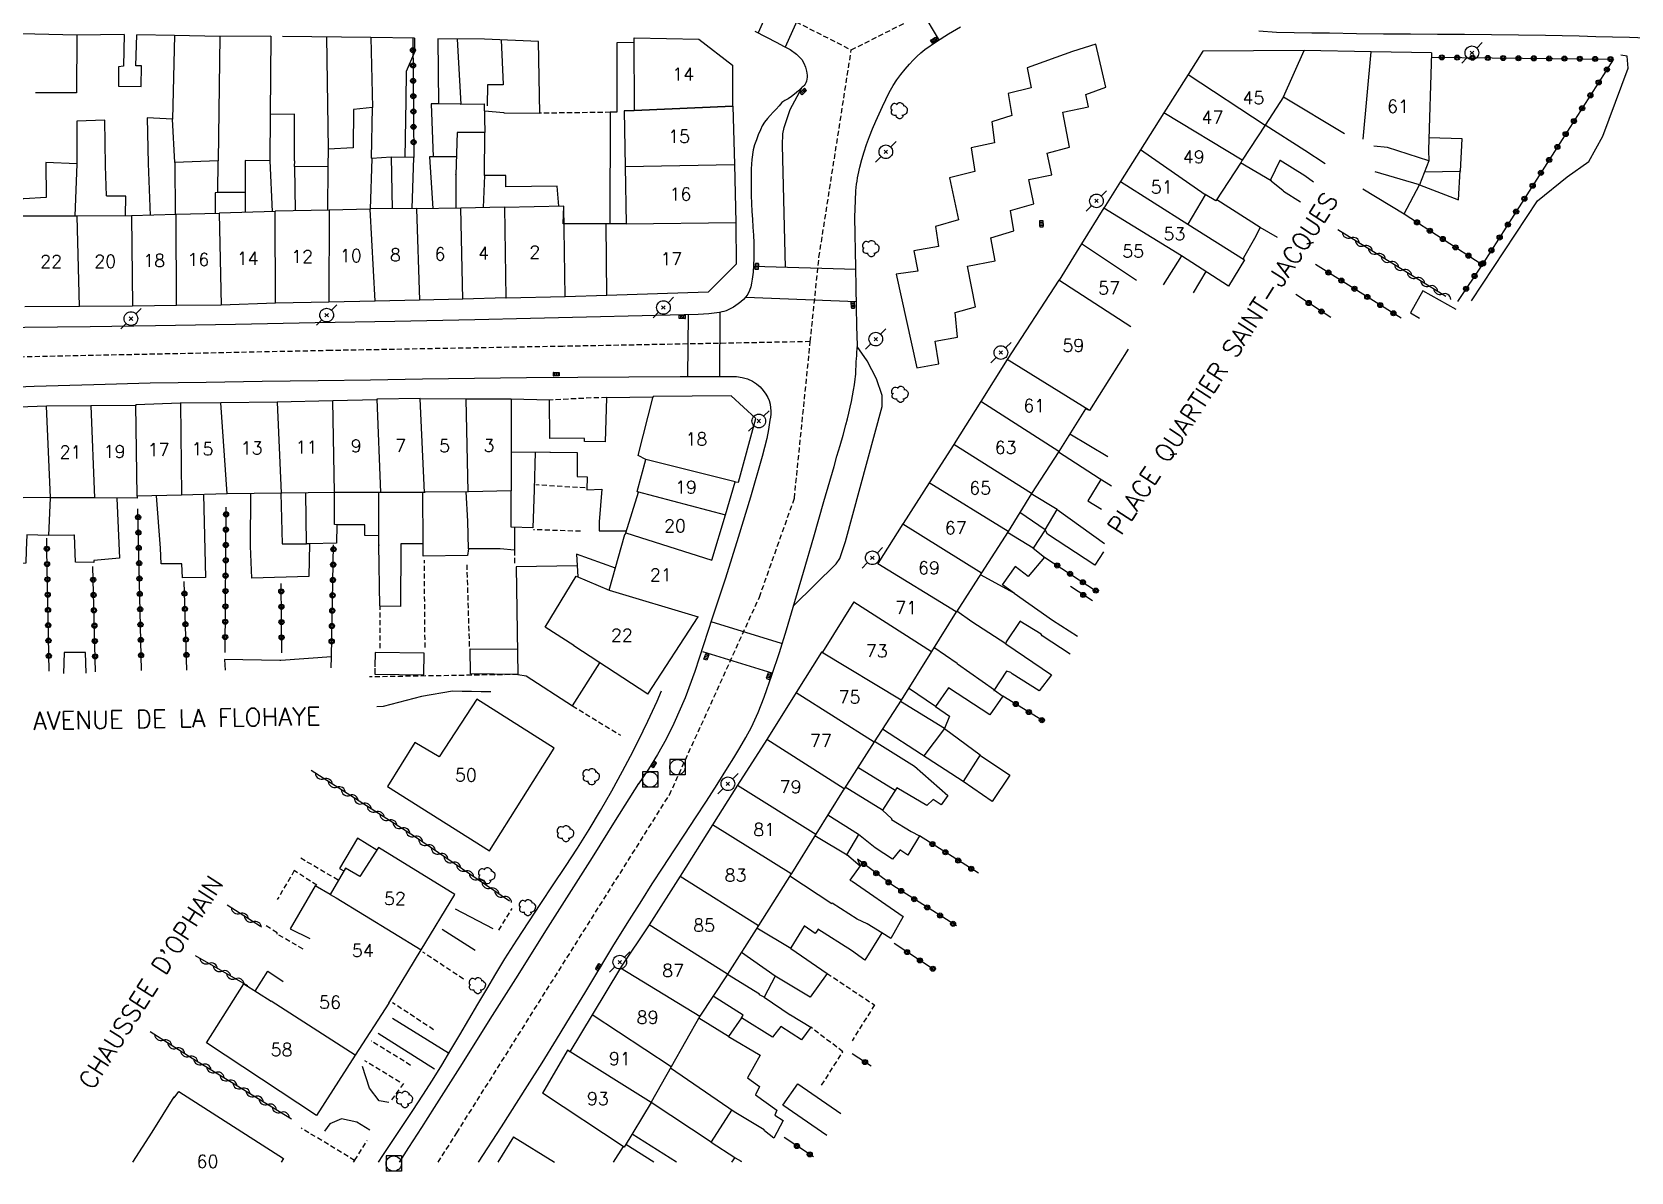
# Model space of a CAD drawing. Header units: millimetres. Extents: x 149000 to 150002, y 151999 to 153000.
# Drawn here: x 149766.9 to 149923.4, y 151999 to 152110.5 of the extents above; entities that cross this region are included whole.
import ezdxf
from ezdxf.enums import TextEntityAlignment as Align

# ---------------------------------------------------------------- set-up
doc = ezdxf.new("R2010")
doc.units = ezdxf.units.MM
doc.linetypes.add('DASHED', pattern=[0.75, 0.5, -0.25])
doc.layers.get('0').update_dxf_attribs({"linetype": 'CONTINUOUS'})
for name, color, linetype in [('W0001', 6, 'DASHED'), ('W0006', 2, 'CONTINUOUS'), ('W0008', 7, 'CONTINUOUS'), ('W0014', 7, 'CONTINUOUS'), ('W0017', 7, 'CONTINUOUS'), ('W0020', 2, 'CONTINUOUS'), ('W0021', 2, 'CONTINUOUS'), ('w0101', 7, 'CONTINUOUS'), ('W0104', 1, 'CONTINUOUS'), ('W0112', 1, 'DASHED'), ('w0300', 7, 'CONTINUOUS'), ('W0310', 3, 'CONTINUOUS'), ('w0323', 7, 'CONTINUOUS'), ('W0401', 7, 'CONTINUOUS'), ('W0420', 7, 'CONTINUOUS'), ('W0473', 7, 'CONTINUOUS'), ('W0989', 7, 'CONTINUOUS'), ('W0991', 7, 'CONTINUOUS'), ('W1102', 7, 'CONTINUOUS')]:
    doc.layers.add(name, color=color, linetype=linetype)
doc.styles.get("Standard").update_dxf_attribs({"font": 'romans.shx', "width": 0.85})

# ---------------------------------------------------------------- blocks, each defined once
blk = doc.blocks.new('T401')
for p, q in [((-0.3, 0.3), (0, 0.3)), ((-0.3, -0.25), (-0.3, 0.3)), ((-0.3, 0.15), (0, 0.15)), ((-0.3, 0), (0, 0)), ((0, 0.3), (0, -0.25)), ((-0.3, -0.15), (0, -0.15)), ((-0.3, -0.25), (-0.3, -0.3)), ((-0.3, -0.3), (0, -0.3)), ((0, -0.3), (0, -0.25))]:
    blk.add_line(p, q)
blk = doc.blocks.new('T420')
for p, q in [((0.75, 0.75), (-0.75, 0.75)), ((-0.75, 0.75), (-0.75, -0.75)), ((0.75, 0.75), (0.75, -0.75)), ((0.75, -0.75), (-0.75, -0.75))]:
    blk.add_line(p, q)
blk.add_ellipse((0, 0), major_axis=(-0.53, 0.53), ratio=1, start_param=3.926991, end_param=10.210176)
blk = doc.blocks.new('T300')
for p, q in [((-0.8, 0.51), (-0.86, 0.34)), ((-0.86, 0.34), (-0.86, 0.17)), ((-0.86, 0.17), (-0.74, 0.06)), ((-0.69, 0.63), (-0.8, 0.51)), ((-0.8, -0.06), (-0.74, 0.06)), ((-0.74, 0.06), (-0.69, 0.11)), ((-0.57, 0.69), (-0.69, 0.63)), ((-0.46, 0.69), (-0.57, 0.69)), ((-0.29, 0.63), (-0.46, 0.69)), ((-0.29, 0.63), (-0.17, 0.74)), ((-0.23, 0.57), (-0.29, 0.63)), ((-0.17, 0.74), (-0.06, 0.8)), ((-0.06, 0.8), (0.06, 0.8)), ((0.06, 0.8), (0.23, 0.74)), ((0.23, 0.74), (0.34, 0.63)), ((0.34, 0.63), (0.4, 0.51)), ((0.46, 0.46), (0.34, 0.46)), ((0.4, 0.51), (0.4, 0.46)), ((0.57, 0.4), (0.46, 0.46)), ((0.57, 0.4), (0.69, 0.29)), ((0.69, 0.29), (0.74, 0.17)), ((0.74, 0.06), (0.69, -0.17)), ((0.74, 0.17), (0.74, 0.06)), ((-0.8, -0.17), (-0.8, -0.06)), ((-0.8, -0.23), (-0.8, -0.17)), ((-0.74, -0.34), (-0.8, -0.23)), ((-0.69, -0.4), (-0.74, -0.34)), ((-0.51, -0.46), (-0.69, -0.4)), ((-0.4, -0.46), (-0.51, -0.46)), ((-0.4, -0.46), (-0.34, -0.46)), ((-0.34, -0.46), (-0.34, -0.4)), ((-0.34, -0.51), (-0.34, -0.46)), ((-0.29, -0.63), (-0.34, -0.51)), ((-0.17, -0.74), (-0.29, -0.63)), ((-0.06, -0.8), (-0.17, -0.74)), ((0.06, -0.8), (-0.06, -0.8)), ((0.17, -0.74), (0.06, -0.8)), ((0.23, -0.69), (0.17, -0.74)), ((0.29, -0.46), (0.23, -0.46)), ((0.29, -0.63), (0.23, -0.69)), ((0.46, -0.4), (0.29, -0.46)), ((0.34, -0.51), (0.29, -0.63)), ((0.34, -0.51), (0.34, -0.46)), ((0.57, -0.34), (0.46, -0.4)), ((0.63, -0.29), (0.57, -0.34)), ((0.69, -0.17), (0.63, -0.29))]:
    blk.add_line(p, q)
blk = doc.blocks.new('T473')
for p, q in [((-0.166667, 0.166667), (0.166667, -0.166667)), ((-0.166667, -0.166667), (0.166667, 0.166667)), ((0.500001, 0.500001), (1.000002, 1.000002)), ((-1.000002, -1.000002), (-0.500001, -0.500001))]:
    blk.add_line(p, q)
blk.add_ellipse((0, 0), major_axis=(0.471405, 0.471405), ratio=1, start_param=5.4977871438, end_param=11.780972451)
blk = doc.blocks.new('t323o')
at = {"color": 0, "linetype": 'Continuous'}
for radius in [0.25, 0.15]:
    blk.add_circle((0, 0), radius, dxfattribs=at)
blk = doc.blocks.new('t310o')
at = {"color": 0, "linetype": 'Continuous'}
for centre, start, end in [((-0.5, 0.38), 216.8699, 323.1304), ((0.5, -0.37), 36.8699, 143.1303)]:
    blk.add_arc(centre, 0.625, start, end, dxfattribs=at)

msp = doc.modelspace()

# ---------------------------------------------------------------- linework, layer by layer
at = {"layer": 'W0001'}
for points in [[(149847.06, 152108.79), (149870.32, 152120.54)], [(149817.77, 152115.01), (149819.93, 152114.99), (149836.3, 152114.27), (149847.06, 152108.79)], [(149843.05, 152080.26), (149843.9, 152088.52), (149847.06, 152108.79)], [(149843.05, 152080.26), (149818.84, 152079.8), (149796.14, 152079.39), (149764.3, 152078.73), (149746.06, 152078.13), (149735.12, 152077.48)], [(149838.07, 152055.28), (149841.49, 152064.94), (149843.05, 152080.26)], [(149806.62, 152000), (149808.45, 152002.87), (149829.27, 152035.94), (149838.07, 152055.28)]]:
    msp.add_lwpolyline(points, dxfattribs=at)
at = {"layer": 'W0006'}
msp.add_lwpolyline([(149853.49, 152077.69), (149855.62, 152078.08), (149855.27, 152080.32), (149857.46, 152080.71), (149857.21, 152083.1), (149859.2, 152083.65), (149858.43, 152087.63), (149861.13, 152088.17), (149860.7, 152090.41), (149862.96, 152091.11), (149862.65, 152093.1), (149864.92, 152093.75), (149864.44, 152096.11), (149866.68, 152096.56), (149866.23, 152098.7), (149868.4, 152099.27), (149867.76, 152102.7), (149870.27, 152103.23), (149870, 152104.44), (149871.98, 152105.14), (149870.98, 152109.34), (149868.72, 152108.64), (149864.28, 152107.03), (149864.66, 152105.07), (149862.4, 152104.53), (149862.76, 152102.37), (149860.82, 152101.77), (149861.06, 152099.72), (149858.78, 152099.23), (149859.15, 152096.89), (149856.66, 152096.27), (149857.55, 152092.18), (149855.3, 152091.52), (149855.58, 152089.55), (149853.18, 152089.14), (149853.57, 152087.15), (149851.45, 152086.87)], close=True, dxfattribs=at)
at = {"layer": 'W0008'}
msp.add_lwpolyline([(149841.37, 152054.28), (149842.38, 152057.72), (149843.38, 152061.17), (149844.37, 152064.61), (149845.37, 152068.05), (149845.66, 152069.07), (149845.96, 152070.09), (149846.26, 152071.11), (149846.53, 152072.14), (149846.68, 152072.7), (149846.82, 152073.28), (149846.95, 152073.85), (149847.07, 152074.42), (149847.18, 152074.96), (149847.28, 152075.5), (149847.37, 152076.05), (149847.44, 152076.59), (149847.47, 152076.84), (149847.49, 152077.08), (149847.5, 152077.33), (149847.52, 152077.58), (149847.53, 152077.83), (149847.54, 152078.07), (149847.55, 152078.32), (149847.57, 152078.57), (149847.59, 152078.89), (149847.61, 152079.22), (149847.63, 152079.55), (149847.66, 152079.88)], dxfattribs=at)
at = {"layer": 'W0014'}
for points in [[(149847.66, 152079.88), (149847.61, 152081.78), (149847.57, 152083.68), (149847.54, 152085.59), (149847.51, 152087.49), (149847.48, 152089.13), (149847.44, 152090.77), (149847.42, 152092.42), (149847.47, 152094.06), (149847.48, 152094.38), (149847.5, 152094.7), (149847.52, 152095.01), (149847.55, 152095.33), (149847.58, 152095.65), (149847.62, 152095.96), (149847.66, 152096.28), (149847.72, 152096.59), (149847.88, 152097.34), (149848.08, 152098.08), (149848.31, 152098.82), (149848.55, 152099.54), (149848.83, 152100.31), (149849.14, 152101.06), (149849.46, 152101.81), (149849.79, 152102.55), (149850.11, 152103.25), (149850.43, 152103.95), (149850.77, 152104.64), (149851.15, 152105.31), (149851.51, 152105.86), (149851.9, 152106.4), (149852.32, 152106.91), (149852.75, 152107.41), (149853.1, 152107.79), (149853.47, 152108.15), (149853.86, 152108.5), (149854.26, 152108.83), (149855.39, 152109.63), (149856.57, 152110.36), (149857.76, 152111.06)], [(149837.61, 152110.62), (149838.71, 152110.08), (149839.78, 152109.51), (149840.42, 152109.17), (149841.07, 152108.82), (149841.69, 152108.39), (149842.21, 152107.84), (149842.43, 152107.49), (149842.58, 152107.11), (149842.67, 152106.71), (149842.73, 152106.31), (149842.73, 152106.12), (149842.72, 152105.93), (149842.68, 152105.74), (149842.61, 152105.56), (149842.54, 152105.43), (149842.46, 152105.32), (149842.36, 152105.22), (149842.24, 152105.14)], [(149886.93, 152110.66), (149888.66, 152110.53), (149890.39, 152110.49), (149892.12, 152110.48), (149893.85, 152110.46), (149896.49, 152110.41), (149899.14, 152110.38), (149901.78, 152110.36), (149904.43, 152110.34), (149907.07, 152110.32), (149909.72, 152110.3), (149912.36, 152110.27), (149915.01, 152110.23), (149916.64, 152110.2), (149918.28, 152110.16), (149919.92, 152110.12), (149921.56, 152110.08), (149923.2, 152110.03), (149924.84, 152109.99)], [(149842.27, 152105.17), (149842.09, 152104.98), (149841.9, 152104.8), (149841.7, 152104.62), (149841.5, 152104.46), (149841.2, 152104.23), (149840.89, 152104.02), (149840.57, 152103.83), (149840.25, 152103.64)], [(149840.25, 152103.64), (149839.99, 152103.31), (149839.71, 152102.99), (149839.42, 152102.69), (149839.13, 152102.39), (149838.85, 152102.07), (149838.58, 152101.73), (149838.34, 152101.37), (149838.16, 152100.97), (149837.96, 152100.49), (149837.77, 152100.01), (149837.6, 152099.51), (149837.47, 152099.01), (149837.33, 152098.09), (149837.27, 152097.17), (149837.25, 152096.25), (149837.25, 152095.33), (149837.25, 152094.55), (149837.29, 152093.78), (149837.33, 152093), (149837.39, 152092.23), (149837.44, 152091.46), (149837.49, 152090.68), (149837.52, 152089.91), (149837.53, 152089.13), (149837.52, 152088.44), (149837.5, 152087.74), (149837.46, 152087.05), (149837.37, 152086.36), (149837.3, 152085.99), (149837.22, 152085.62), (149837.11, 152085.25), (149836.94, 152084.9), (149836.74, 152084.63), (149836.51, 152084.39), (149836.26, 152084.17), (149836, 152083.96), (149835.77, 152083.79), (149835.53, 152083.64), (149835.28, 152083.5), (149835.02, 152083.37), (149834.81, 152083.29), (149834.6, 152083.22), (149834.38, 152083.17), (149834.16, 152083.12), (149833.65, 152083.03), (149833.13, 152082.97), (149832.61, 152082.94), (149832.08, 152082.92)], [(149832.08, 152082.92), (149826.61, 152082.78), (149821.15, 152082.64), (149815.68, 152082.52), (149810.21, 152082.4), (149802.4, 152082.24), (149794.59, 152082.09), (149786.79, 152081.95), (149778.98, 152081.82), (149772.58, 152081.72), (149766.18, 152081.63), (149759.78, 152081.55), (149753.38, 152081.48)], [(149749.55, 152075.1), (149755.4, 152075.4), (149761.25, 152075.67), (149767.1, 152075.89), (149772.95, 152076.08), (149778.44, 152076.22), (149783.93, 152076.31), (149789.41, 152076.38), (149794.9, 152076.46), (149800, 152076.54), (149805.09, 152076.62), (149810.19, 152076.69), (149815.29, 152076.75), (149820.29, 152076.8), (149825.29, 152076.83), (149830.3, 152076.85), (149835.3, 152076.85)], [(149835.3, 152076.85), (149835.84, 152076.85), (149836.38, 152076.77), (149836.9, 152076.61), (149837.39, 152076.39), (149837.78, 152076.14), (149838.13, 152075.84), (149838.44, 152075.49), (149838.7, 152075.12), (149838.88, 152074.81), (149839.01, 152074.49), (149839.11, 152074.15), (149839.17, 152073.8), (149839.2, 152073.49), (149839.18, 152073.18), (149839.14, 152072.88), (149839.1, 152072.57), (149838.96, 152071.68), (149838.79, 152070.79), (149838.58, 152069.91), (149838.34, 152069.03)], [(149838.34, 152069.03), (149837.19, 152065.05), (149836, 152061.09), (149834.76, 152057.14), (149833.46, 152053.21), (149832.6, 152050.61), (149831.74, 152048.01), (149830.8, 152045.43), (149829.71, 152042.92), (149828.95, 152041.38), (149828.11, 152039.89), (149827.21, 152038.44), (149826.24, 152037.02)], [(149810.59, 152000), (149812.83, 152003.48), (149815.39, 152007.49), (149816.8, 152009.74), (149818.2, 152012), (149819.59, 152014.27), (149820.97, 152016.55), (149822.35, 152018.82), (149823.74, 152021.09), (149825.14, 152023.35), (149826.55, 152025.6), (149827.59, 152027.23), (149828.64, 152028.85), (149829.7, 152030.47), (149830.76, 152032.08), (149831.83, 152033.7), (149832.88, 152035.32), (149833.92, 152036.95), (149834.95, 152038.59), (149835.55, 152039.56), (149836.16, 152040.54), (149836.74, 152041.54), (149837.28, 152042.55), (149837.62, 152043.27), (149837.94, 152044), (149838.24, 152044.73), (149838.52, 152045.48), (149839.3, 152047.65), (149840.04, 152049.85), (149840.73, 152052.06), (149841.37, 152054.28)], [(149800.78, 152000), (149801.22, 152000.66), (149802.21, 152002.12), (149803.19, 152003.59), (149804.16, 152005.07), (149805.13, 152006.55), (149806.08, 152008.04), (149806.99, 152009.51), (149807.88, 152010.99), (149808.76, 152012.47), (149809.63, 152013.96), (149810.5, 152015.45), (149811.38, 152016.94), (149812.27, 152018.42), (149813.17, 152019.89), (149814.32, 152021.71), (149815.5, 152023.52), (149816.69, 152025.32), (149817.89, 152027.12), (149819.08, 152028.92), (149820.26, 152030.73), (149821.41, 152032.55), (149822.52, 152034.4), (149823.62, 152036.32), (149824.68, 152038.26), (149825.7, 152040.21), (149826.69, 152042.18), (149827.16, 152043.15), (149827.62, 152044.13), (149828.06, 152045.11), (149828.48, 152046.1)], [(149826.23, 152037.03), (149823.96, 152033.43), (149821.69, 152029.82), (149819.41, 152026.22), (149817.14, 152022.62), (149814.42, 152018.3), (149811.7, 152013.99), (149808.97, 152009.67), (149806.24, 152005.37), (149804.99, 152003.41), (149803.74, 152001.46), (149802.8, 152000)]]:
    msp.add_lwpolyline(points, dxfattribs=at)
at = {"layer": 'W0017'}
for points in [[(149907.76, 152084.26), (149914.22, 152094.02), (149917.13, 152096.37), (149919.24, 152097.89), (149920.6, 152100.36), (149923.08, 152107.02), (149922.98, 152108.18), (149922.38, 152108.27)], [(149812, 152022.82), (149808.33, 152024.75)], [(149810.25, 152020.72), (149807.01, 152022.77)], [(149807.65, 152010.67), (149802.17, 152014.05)], [(149806.27, 152009.11), (149800.77, 152012.6)], [(149801.81, 152005.84), (149800.86, 152006.01), (149799.9, 152007.25), (149799.24, 152009.35)], [(149799.94, 152003.14), (149798.67, 152003.92), (149797.16, 152004.26), (149796.04, 152003.76), (149795.52, 152003.03)]]:
    msp.add_lwpolyline(points, dxfattribs=at)
at = {"layer": 'W0020'}
for points in [[(149840.33, 152115.87), (149837.96, 152110.48)], [(149852.08, 152115.73), (149855.66, 152109.73)], [(149840.61, 152109.08), (149843.09, 152114.65)], [(149847.51, 152087.33), (149837.48, 152087.6)], [(149836.73, 152084.6), (149847.57, 152084.18)], [(149831.1, 152082.9), (149831.03, 152076.83)], [(149834.18, 152076.85), (149834.22, 152083.13)], [(149840.23, 152050.75), (149833.35, 152052.85)], [(149832.5, 152049.95), (149839.29, 152047.86)]]:
    msp.add_lwpolyline(points, dxfattribs=at)
at = {"layer": 'W0021'}
for points in [[(149840.5, 152101.21), (149841.07, 152102.97), (149841.77, 152104.24), (149842.26, 152105.15)], [(149840.61, 152087.52), (149840.34, 152099.49), (149840.36, 152100.57), (149840.5, 152101.21)], [(149841.42, 152054.42), (149845.58, 152058.52), (149845.95, 152059.05), (149846.48, 152060.72), (149850.08, 152073.91), (149850.08, 152074.98), (149849.54, 152076.63), (149848.6, 152078.39), (149847.65, 152079.78)]]:
    msp.add_lwpolyline(points, dxfattribs=at)
at = {"layer": 'w0101'}
for points in [[(149825.78, 152109.96), (149825.82, 152102.88)], [(149825.8, 152109.97), (149832.13, 152109.83), (149835.42, 152107.3), (149835.45, 152103.31), (149835.48, 152103.28)], [(149897.92, 152108.61), (149891.39, 152108.72), (149881.47, 152108.66), (149880.04, 152106.39)], [(149903.85, 152108.51), (149897.92, 152108.61)], [(149903.85, 152108.51), (149903.55, 152099), (149903.59, 152097.94), (149899.53, 152099.24), (149898.18, 152099.39)], [(149880.04, 152106.39), (149877.66, 152102.63)], [(149835.48, 152103.28), (149835.63, 152097.6)], [(149889.36, 152104.2), (149887.56, 152101.44)], [(149895.32, 152100.57), (149889.36, 152104.17), (149889.36, 152104.2)], [(149825.82, 152102.88), (149824.82, 152102.84), (149825.82, 152102.88), (149824.82, 152102.84), (149824.93, 152097.39)], [(149877.66, 152102.63), (149875.37, 152099.01), (149875.37, 152099.01)], [(149887.56, 152101.44), (149885.32, 152098)], [(149875.37, 152099.01), (149873.41, 152095.91)], [(149824.93, 152097.39), (149825.04, 152091.78)], [(149835.63, 152097.6), (149835.77, 152091.92)], [(149885.32, 152098), (149885.2, 152097.83), (149882.75, 152094.02), (149881.7, 152094.66), (149881.7, 152094.63)], [(149873.41, 152095.91), (149871.76, 152093.32)], [(149881.7, 152094.63), (149879.98, 152091.75)], [(149771.32, 152092.54), (149765.97, 152092.52), (149765.97, 152092.52)], [(149776.62, 152092.56), (149771.32, 152092.54)], [(149780.98, 152092.69), (149776.62, 152092.56)], [(149785.2, 152092.81), (149780.98, 152092.69)], [(149790.67, 152092.99), (149785.23, 152092.84), (149785.2, 152092.81)], [(149795.96, 152093.13), (149790.69, 152093.02), (149790.67, 152092.99)], [(149799.98, 152093.22), (149799.98, 152093.22), (149795.96, 152093.13)], [(149804.52, 152093.25), (149804.52, 152093.25), (149804.52, 152093.28), (149799.98, 152093.25), (149799.98, 152093.22)], [(149808.86, 152093.33), (149804.52, 152093.25)], [(149813.13, 152093.4), (149808.86, 152093.33)], [(149818.92, 152093.51), (149813.13, 152093.38), (149813.13, 152093.4)], [(149819.05, 152084.65), (149818.92, 152093.51)], [(149871.76, 152093.32), (149871.76, 152093.34), (149869.58, 152089.82)], [(149823.13, 152084.78), (149823.07, 152091.78)], [(149825.04, 152091.78), (149823.07, 152091.78)], [(149835.77, 152091.92), (149835.77, 152091.81), (149835.81, 152087.85), (149833.07, 152085.09), (149823.13, 152084.78)], [(149879.98, 152091.75), (149885.55, 152088.25), (149883.98, 152085.68), (149879.39, 152088.65)], [(149869.58, 152089.82), (149867.39, 152086.27), (149867.36, 152086.27)], [(149879.39, 152088.65), (149879.39, 152088.65), (149877.59, 152085.81)], [(149867.36, 152086.27), (149867.36, 152086.27), (149862.32, 152078.51)], [(149800.47, 152084.22), (149795.93, 152084.13)], [(149804.82, 152084.32), (149800.47, 152084.22), (149800.47, 152084.22)], [(149809.06, 152084.43), (149804.82, 152084.32), (149804.82, 152084.32)], [(149813.27, 152084.53), (149813.27, 152084.53), (149809.06, 152084.43)], [(149819.05, 152084.65), (149819.05, 152084.65), (149813.3, 152084.5), (149813.27, 152084.53)], [(149771.54, 152083.69), (149766.19, 152083.67)], [(149776.73, 152083.72), (149776.73, 152083.72), (149771.54, 152083.69), (149771.54, 152083.69)], [(149781.04, 152083.78), (149776.73, 152083.72)], [(149785.39, 152083.83), (149785.39, 152083.83), (149781.04, 152083.78)], [(149790.72, 152084.02), (149785.39, 152083.83)], [(149795.93, 152084.13), (149790.72, 152084.02), (149790.72, 152084.02)], [(149874.15, 152079.54), (149870.38, 152073.51)], [(149862.32, 152078.51), (149859.73, 152074.4)], [(149826.95, 152068.73), (149826.22, 152069.11), (149827.68, 152074.88)], [(149835.71, 152066.54), (149835.73, 152066.54), (149836.03, 152066.51), (149837.73, 152072.76), (149835.31, 152074.97), (149827.68, 152074.88), (149827.68, 152074.88)], [(149768.29, 152073.96), (149768.29, 152073.96), (149762.75, 152073.77)], [(149772.64, 152073.98), (149768.29, 152073.96)], [(149777.04, 152074.08), (149777.04, 152074), (149772.64, 152073.98)], [(149781.41, 152074.24), (149781.39, 152074.24), (149777.07, 152074.08), (149777.04, 152074.08)], [(149785.37, 152074.28), (149781.41, 152074.24)], [(149790.89, 152074.33), (149785.37, 152074.28)], [(149796.32, 152074.47), (149790.89, 152074.33)], [(149800.64, 152074.65), (149800.65, 152074.57), (149796.32, 152074.47)], [(149804.86, 152074.66), (149804.86, 152074.69), (149800.65, 152074.65), (149800.64, 152074.65)], [(149809.34, 152074.65), (149804.86, 152074.66), (149804.86, 152074.66)], [(149813.77, 152074.62), (149813.77, 152074.62), (149813.77, 152074.65), (149809.34, 152074.65)], [(149813.77, 152074.62), (149813.79, 152065.68), (149809.61, 152065.56), (149809.55, 152065.56)], [(149859.73, 152074.4), (149857.12, 152070.26), (149857.09, 152070.21)], [(149870.38, 152073.51), (149869.97, 152073.68), (149867.38, 152069.5)], [(149857.09, 152070.21), (149854.68, 152066.46)], [(149826.1, 152065.6), (149826.1, 152065.61), (149826.95, 152068.73)], [(149867.38, 152069.5), (149867.38, 152069.5), (149864.69, 152065.41)], [(149785.98, 152065.38), (149785.98, 152065.38), (149781.52, 152065.26)], [(149791.27, 152065.43), (149785.98, 152065.38)], [(149796.49, 152065.49), (149791.33, 152065.43), (149791.27, 152065.43)], [(149801, 152065.49), (149796.54, 152065.49), (149796.49, 152065.49)], [(149805.29, 152065.5), (149801, 152065.49)], [(149809.55, 152065.56), (149805.37, 152065.53), (149805.29, 152065.5)], [(149824.99, 152061.56), (149826.24, 152065.53), (149826.1, 152065.6)], [(149834.74, 152063.31), (149835.71, 152066.54), (149835.71, 152066.54)], [(149854.68, 152066.46), (149852.13, 152062.48), (149852.11, 152062.44)], [(149864.69, 152065.41), (149862.42, 152061.68), (149862.42, 152061.68)], [(149768.7, 152065.02), (149763.32, 152064.96)], [(149772.99, 152064.97), (149768.7, 152064.99), (149768.7, 152065.02)], [(149777.17, 152065.14), (149777.17, 152064.95), (149773.02, 152064.97), (149772.99, 152064.97)], [(149781.52, 152065.26), (149777.17, 152065.14)], [(149833.41, 152058.9), (149833.41, 152058.9), (149834.74, 152063.31)], [(149852.11, 152062.44), (149849.67, 152058.57), (149849.67, 152058.54)], [(149823.36, 152055.94), (149823.36, 152055.97), (149824.9, 152061.39), (149824.93, 152061.39), (149824.99, 152061.56)], [(149862.42, 152061.68), (149859.8, 152057.64)], [(149859.8, 152057.64), (149857.35, 152053.84), (149857.32, 152053.84)], [(149827.14, 152045.78), (149819.91, 152050.52), (149819.91, 152050.54), (149817.11, 152052.32), (149820.15, 152057.33), (149823.36, 152055.94)], [(149847.32, 152054.81), (149844.23, 152049.9), (149844.15, 152049.88)], [(149827.14, 152045.78), (149832.08, 152053.35)], [(149857.32, 152053.84), (149854.9, 152049.95)], [(149844.15, 152049.88), (149844.15, 152049.88), (149841.67, 152045.93)], [(149854.9, 152049.95), (149851.94, 152045.21)], [(149841.67, 152045.93), (149838.79, 152041.36)], [(149851.94, 152045.21), (149849.31, 152041.13)], [(149838.79, 152041.36), (149835.94, 152036.87)], [(149849.31, 152041.13), (149846.35, 152036.53)], [(149835.94, 152036.87), (149833.48, 152033), (149833.48, 152033)], [(149846.35, 152036.53), (149846.27, 152036.4), (149843.59, 152032.09)], [(149833.48, 152033), (149830.3, 152027.98)], [(149843.59, 152032.09), (149841.2, 152028.23), (149841.19, 152028.21)], [(149804.97, 152020.78), (149808.27, 152026.19), (149800.8, 152030.79), (149798.98, 152027.96), (149797.55, 152028.76), (149796.06, 152026.19), (149796.65, 152025.86)], [(149830.3, 152027.98), (149827.29, 152023.23)], [(149841.19, 152028.21), (149837.98, 152023.16)], [(149827.29, 152023.23), (149827.29, 152023.23), (149824.52, 152019.09), (149824.48, 152019.01)], [(149837.98, 152023.16), (149834.95, 152018.39)], [(149801.79, 152015.57), (149804.97, 152020.78)], [(149824.48, 152019.01), (149821.71, 152014.41)], [(149798.51, 152010.46), (149794.72, 152004.57), (149783.97, 152011.68), (149787.62, 152017.46), (149790.29, 152015.74)], [(149834.95, 152018.39), (149834.85, 152018.23), (149832.25, 152014.29)], [(149801.79, 152015.57), (149798.51, 152010.46)], [(149821.71, 152014.41), (149819.53, 152010.8), (149819.29, 152010.96)], [(149832.25, 152014.29), (149829.43, 152009.32)], [(149819.29, 152010.96), (149819.26, 152010.91), (149816.83, 152006.76)], [(149829.43, 152009.32), (149827.47, 152005.88), (149827.47, 152005.85)], [(149776.75, 152000), (149778.66, 152002.94), (149778.66, 152002.96), (149780.79, 152006.39), (149780.79, 152006.31), (149781.25, 152006.93), (149791.5, 152000.36)], [(149827.47, 152005.85), (149824.83, 152001.48), (149816.83, 152006.76)], [(149814.02, 152002.48), (149812.47, 152000)], [(149814.02, 152002.48), (149818.03, 152000)], [(149791.5, 152000.36), (149791.28, 152000)]]:
    msp.add_lwpolyline(points, dxfattribs=at)
msp.add_lwpolyline([(149811.67, 152030.46), (149817.98, 152040.51), (149810.4, 152045.3), (149806.74, 152039.64), (149804.34, 152041.06), (149801.67, 152036.75)], close=True, dxfattribs=at)
at = {"layer": 'W0104'}
for points in [[(149775.91, 152110.31), (149771.27, 152110.25), (149765.78, 152110.36), (149761.63, 152110.38), (149761.6, 152110.4), (149757.85, 152110.53)], [(149771.27, 152110.25), (149771.24, 152104.6), (149767.24, 152104.61)], [(149775.91, 152110.31), (149775.83, 152107.21), (149775.34, 152107.13), (149775.34, 152105.26), (149777.57, 152105.23), (149777.59, 152107.24), (149777.05, 152107.25), (149777.16, 152110.27)], [(149790.25, 152110.13), (149785.25, 152110.1), (149780.83, 152110.2), (149777.16, 152110.27)], [(149780.83, 152110.2), (149780.65, 152102.02)], [(149785.25, 152110.1), (149785.09, 152097.93)], [(149790.25, 152110.13), (149790.19, 152102.49)], [(149804.32, 152109.93), (149800.03, 152110.02), (149791.39, 152110.11)], [(149795.71, 152110.07), (149795.86, 152099.09)], [(149800.03, 152110.02), (149800.2, 152103.15)], [(149804.32, 152109.93), (149804.3, 152108.57), (149803.49, 152106.68), (149803.46, 152103.83), (149803.37, 152098.28)], [(149806.6, 152109.87), (149806.65, 152103.52), (149805.94, 152103.53), (149806.13, 152098.32)], [(149808.5, 152109.86), (149808.85, 152103.49), (149808.8, 152103.49), (149805.94, 152103.53)], [(149816.46, 152109.63), (149811.16, 152109.85), (149806.6, 152109.87)], [(149811.15, 152102.82), (149813.05, 152102.66), (149813.05, 152102.63), (149816.58, 152102.6), (149816.46, 152109.63)], [(149812.81, 152109.78), (149812.98, 152105.41), (149812.98, 152105.38), (149811.46, 152105.37), (149811.43, 152103.31)], [(149825.78, 152109.51), (149824.12, 152109.47), (149824.11, 152102.71), (149824.08, 152102.71), (149823.48, 152102.69), (149823.42, 152091.78)], [(149889.36, 152104.2), (149891.39, 152108.72)], [(149800.14, 152098.18), (149800.11, 152098.2), (149800.2, 152103.15), (149798.35, 152102.98), (149798.31, 152099.23), (149795.86, 152099.09), (149795.84, 152097.35)], [(149808.8, 152103.49), (149811.13, 152103.52), (149811.2, 152100.7)], [(149776.02, 152092.55), (149776.07, 152094.48), (149774.24, 152094.48), (149774.16, 152094.51), (149774.09, 152097.47), (149774.09, 152097.49), (149774, 152101.92), (149771.26, 152101.82), (149771.27, 152097.66), (149768.25, 152097.77), (149768.27, 152094.35), (149766.07, 152094.24), (149765.85, 152094.24)], [(149780.85, 152097.79), (149780.65, 152102.02), (149778.15, 152102.16), (149778.24, 152097.7), (149778.46, 152092.61)], [(149795.84, 152097.35), (149792.58, 152097.39), (149792.59, 152097.96), (149792.56, 152097.96), (149792.56, 152102.5), (149790.19, 152102.49), (149790.17, 152097.96), (149787.75, 152097.98), (149787.75, 152094.86)], [(149893.43, 152097.65), (149891.46, 152098.94), (149891.46, 152098.97), (149887.55, 152101.42)], [(149818.45, 152093.5), (149818.28, 152095.46), (149813.26, 152095.39), (149813.24, 152096.5), (149811.18, 152096.52), (149811.2, 152100.7), (149808.48, 152100.73), (149808.36, 152096.58), (149808.36, 152096.61), (149808.37, 152093.32)], [(149906.68, 152096.94), (149906.85, 152100.09), (149903.59, 152100.18)], [(149802.02, 152098.29), (149800.14, 152098.18)], [(149802.02, 152098.29), (149802.12, 152093.26)], [(149804.08, 152093.27), (149804.24, 152098.27), (149802.02, 152098.29)], [(149808.41, 152098.34), (149805.8, 152098.32), (149806.1, 152093.28)], [(149771.27, 152097.66), (149771.07, 152092.54)], [(149787.75, 152094.86), (149785.08, 152094.84), (149785.08, 152094.86), (149785.09, 152097.93), (149780.85, 152097.79)], [(149780.85, 152097.79), (149780.91, 152092.68)], [(149790.17, 152097.96), (149790.4, 152092.99)], [(149792.58, 152097.39), (149792.64, 152093.06)], [(149795.84, 152097.35), (149795.79, 152093.13)], [(149800.14, 152098.18), (149799.98, 152093.22)], [(149888.15, 152095.99), (149885.15, 152097.74)], [(149892.28, 152095.87), (149891.45, 152096.48), (149889.04, 152097.97), (149889.01, 152097.97), (149888.09, 152096.08), (149888.15, 152095.99)], [(149903.59, 152097.94), (149902.68, 152095.6), (149898.33, 152096.86)], [(149902.68, 152095.6), (149906.49, 152094.12), (149906.65, 152096.99), (149906.68, 152096.94)], [(149903.17, 152096.86), (149906.68, 152096.94)], [(149811.18, 152096.52), (149811.04, 152093.37)], [(149888.15, 152095.99), (149889.32, 152095.03), (149889.35, 152094.97), (149891.02, 152093.93)], [(149897.11, 152095.22), (149901.16, 152092.75), (149902.68, 152095.6)], [(149785.08, 152094.84), (149784.82, 152094.82), (149784.8, 152092.8)], [(149787.75, 152094.86), (149787.73, 152092.91)], [(149887.08, 152091.44), (149882.83, 152094.14)], [(149823.07, 152091.78), (149818.87, 152091.77), (149818.92, 152093.51)], [(149887.08, 152091.44), (149886.52, 152090.36), (149885.43, 152088.45), (149885.43, 152088.34)], [(149888.78, 152090.46), (149887.08, 152091.44)], [(149881.75, 152087.13), (149880.51, 152085.04)], [(149823.13, 152084.78), (149819.05, 152084.65)], [(149906.24, 152083.42), (149903, 152085.22), (149901.79, 152083.09), (149902.65, 152082.55)], [(149823.11, 152074.76), (149822.98, 152070.45), (149820.95, 152070.5), (149820.95, 152070.55), (149820.95, 152070.8), (149817.53, 152070.83), (149817.56, 152070.83), (149817.54, 152074.55)], [(149827.68, 152074.88), (149827.68, 152074.83), (149823.11, 152074.76)], [(149817.54, 152074.55), (149813.77, 152074.62)], [(149872.17, 152068.98), (149868.44, 152071.21)], [(149813.75, 152069.49), (149817.55, 152069.45), (149817.61, 152069.45), (149820.24, 152069.42), (149820.22, 152067.08), (149821.22, 152067.05), (149821.18, 152065.77), (149822.65, 152065.83), (149822.4, 152062.63), (149822.39, 152061.76), (149825.05, 152061.75)], [(149816.11, 152069.46), (149816.04, 152065.8), (149816.04, 152065.77), (149815.89, 152062.05), (149813.78, 152062.13), (149813.79, 152065.68)], [(149872.51, 152066.13), (149871.31, 152066.88), (149867.35, 152069.45)], [(149794.04, 152060.48), (149793.98, 152057.28), (149788.41, 152057.14), (149788.28, 152060.27), (149788.28, 152060.29), (149788.31, 152065.4)], [(149791.25, 152065.43), (149791.37, 152060.49), (149793.74, 152060.49)], [(149793.74, 152060.49), (149793.67, 152065.46)], [(149796.7, 152062.36), (149796.48, 152062.39), (149796.49, 152065.49)], [(149805.18, 152060.5), (149802.98, 152060.47), (149802.98, 152060.33), (149802.95, 152054.36), (149800.91, 152054.38), (149800.81, 152060.38), (149800.81, 152060.33), (149800.83, 152065.49)], [(149805.18, 152060.5), (149805.12, 152065.5)], [(149809.61, 152059.99), (149809.53, 152062.71), (149809.36, 152065.56)], [(149866.04, 152061.86), (149867.22, 152063.85), (149864.67, 152065.37)], [(149871.49, 152066.77), (149870.21, 152064.69), (149871.56, 152063.87)], [(149768.52, 152061.31), (149766.37, 152061.36), (149766.3, 152059.87), (149766.29, 152058.59), (149763.36, 152058.49), (149763.33, 152058.49), (149760.45, 152058.28), (149760.43, 152059.69), (149760.43, 152059.72), (149760.38, 152064.89)], [(149768.52, 152061.31), (149768.7, 152064.99)], [(149775.2, 152064.96), (149775.45, 152059.09), (149772.95, 152058.87), (149772.92, 152058.66), (149771.15, 152058.68), (149771.05, 152061.34), (149770.99, 152061.34), (149768.52, 152061.31)], [(149783.66, 152065.32), (149783.86, 152057.19), (149781.61, 152057.16), (149781.54, 152058.52), (149779.53, 152058.54), (149779.46, 152060.07), (149779.07, 152065.19)], [(149867.22, 152063.85), (149871.83, 152060.52)], [(149800.81, 152061.28), (149799.45, 152061.29), (149799.47, 152062.33), (149796.72, 152062.36), (149796.7, 152062.36), (149796.68, 152060.54), (149794.04, 152060.48)], [(149866.04, 152061.86), (149863.55, 152063.55)], [(149814.11, 152062.12), (149814.09, 152059.86), (149812.7, 152060.01), (149809.61, 152059.99)], [(149864.86, 152060.07), (149862.35, 152061.58)], [(149866.04, 152061.86), (149864.86, 152060.07)], [(149871.73, 152059.69), (149870.89, 152058.41), (149866.25, 152061.42), (149866.04, 152061.86)], [(149794.04, 152060.48), (149793.74, 152060.49)], [(149809.61, 152059.99), (149809.49, 152059.34), (149805.17, 152059.28), (149805.18, 152060.5)], [(149823.97, 152058.11), (149820.18, 152059.47), (149820.31, 152057.26)], [(149864.86, 152060.07), (149865.96, 152059.19), (149864.36, 152057.3), (149863.1, 152058.27), (149861.84, 152056.49), (149861.87, 152056.52), (149863.02, 152055.67), (149862.99, 152055.67), (149866.74, 152053.02), (149869.21, 152051.46)], [(149820.24, 152058.32), (149814.27, 152058.23), (149814.42, 152047.71)], [(149862.99, 152055.67), (149859.69, 152057.46)], [(149862.19, 152050.7), (149858.87, 152052.87), (149857.38, 152053.89)], [(149868.47, 152049.69), (149865.75, 152051.48), (149865.64, 152051.64), (149863.57, 152052.91), (149863.57, 152052.88), (149862.22, 152050.89), (149862.19, 152050.7)], [(149772.17, 152047.84), (149772.12, 152049.85), (149770.03, 152049.87), (149769.96, 152047.79)], [(149805.25, 152049.8), (149800.47, 152049.85), (149800.45, 152048.46)], [(149800.45, 152048.34), (149800.45, 152047.73), (149805.23, 152047.68), (149805.25, 152049.8)], [(149814.42, 152047.71), (149809.78, 152047.77), (149809.75, 152050.21), (149814.39, 152050.17)], [(149861.07, 152046.16), (149857.46, 152048.73), (149857.43, 152048.78), (149855.14, 152050.35)], [(149862.19, 152050.7), (149866.64, 152047.68), (149865.43, 152046.12), (149862.8, 152047.77), (149862.67, 152047.9), (149862.26, 152048.04), (149862.26, 152048.02), (149861.02, 152046.13), (149861.07, 152046.16)], [(149796.18, 152049.43), (149791.23, 152049.07), (149791.15, 152049.07), (149785.72, 152049.16), (149785.8, 152048.14)], [(149796.17, 152048.36), (149796.18, 152049.43)], [(149819.78, 152044.65), (149822.45, 152048.86)], [(149814.42, 152047.71), (149815.24, 152047.57), (149819.78, 152044.65)], [(149856.17, 152042.41), (149851.86, 152045.07)], [(149855.29, 152044.57), (149852.66, 152046.36)], [(149861.07, 152046.16), (149861.88, 152045.6), (149860.61, 152043.75), (149856.58, 152046.39), (149855.29, 152044.57)], [(149855.29, 152044.57), (149856.67, 152043.63), (149856.17, 152042.41), (149859.67, 152039.85)], [(149858.01, 152037.24), (149853.93, 152039.89), (149850.11, 152042.36)], [(149856.17, 152042.41), (149854.16, 152039.75)], [(149849.34, 152041.17), (149853.25, 152038.73), (149856.51, 152035.86), (149855.85, 152034.95), (149855.06, 152035.47), (149854.46, 152034.88), (149851.53, 152036.62), (149850.12, 152034.44)], [(149859.67, 152039.85), (149858.01, 152037.24)], [(149859.67, 152039.85), (149859.7, 152039.79), (149862.58, 152037.87), (149860.86, 152035.27), (149858.01, 152037.24)], [(149851.36, 152036.36), (149847.69, 152038.61)], [(149850.12, 152034.44), (149846.46, 152036.7)], [(149850.12, 152034.44), (149850.98, 152033.62), (149850.98, 152033.51), (149852.92, 152032.35), (149853.73, 152031.93), (149852.6, 152030.04), (149851.82, 152030.57), (149851.82, 152030.54), (149851.08, 152029.65), (149849.4, 152030.76), (149847.76, 152032.07)], [(149847.76, 152032.07), (149844.75, 152033.96)], [(149800.63, 152030.53), (149798.74, 152031.7), (149796.98, 152028.73), (149797.4, 152028.49)], [(149846.81, 152029.93), (149843.48, 152031.92)], [(149847.76, 152032.07), (149846.6, 152030.07), (149846.81, 152029.93)], [(149846.81, 152029.93), (149847.92, 152028.99), (149846.92, 152027.59), (149847.13, 152027.48), (149852.15, 152024.03), (149850.92, 152021.87), (149850.06, 152022.45)], [(149850.06, 152022.45), (149848.62, 152023.33), (149848.62, 152023.31), (149847.65, 152023.78), (149845.18, 152025.34), (149845.15, 152025.28), (149841.05, 152027.97)], [(149796.06, 152026.19), (149794.6, 152027.05), (149792.14, 152022.84), (149794.08, 152021.88)], [(149841.13, 152020.91), (149837.82, 152022.9)], [(149850.06, 152022.45), (149850.06, 152022.43), (149848.39, 152019.78), (149847.07, 152020.72), (149843.77, 152022.8), (149843.77, 152022.74), (149843.52, 152022.39), (149842.45, 152023.11), (149842.45, 152023.08), (149841.13, 152020.96), (149841.13, 152020.91), (149844.69, 152018.47), (149843.02, 152016.15), (149839.62, 152018.2), (149838.52, 152016.15), (149838.55, 152016.15)], [(149839.62, 152018.2), (149836.32, 152020.53)], [(149788.74, 152016.73), (149789.95, 152018.68), (149791.48, 152017.69)], [(149838.55, 152016.15), (149838.09, 152016.37), (149838.09, 152016.45), (149834.94, 152018.37)], [(149836.3, 152014.12), (149836.49, 152014.39), (149833.55, 152016.25)], [(149838.55, 152016.15), (149841.08, 152014.43), (149841.1, 152014.43), (149843.1, 152013.2), (149842.19, 152011.96), (149840.17, 152013.29), (149839.35, 152012.24), (149836.3, 152014.12), (149835.06, 152012.29)], [(149835.06, 152012.29), (149832.15, 152014.1)], [(149835.06, 152012.29), (149838.14, 152010.46), (149836.9, 152008.25), (149838.09, 152007.42), (149837.67, 152006.61), (149839.77, 152005.11), (149839.57, 152004.6), (149840.38, 152004.07), (149839.49, 152002.37), (149838.58, 152003.09), (149838.55, 152003.17), (149835.61, 152004.92), (149829.36, 152009.2)], [(149844.67, 152002.61), (149840.37, 152005.57), (149841.83, 152007.68)], [(149841.83, 152007.68), (149846.05, 152004.78)], [(149833.36, 152001.95), (149827.47, 152005.85)], [(149835.33, 152005.11), (149833.36, 152002.01), (149833.36, 152001.95)], [(149824.73, 152001.55), (149823.75, 152000)], [(149827.74, 152000), (149824.99, 152001.74)], [(149829.94, 152000), (149825.61, 152002.76)], [(149833.36, 152001.95), (149835.68, 152000.46), (149835.71, 152000.43), (149836.27, 152000.1), (149836.26, 152000)], [(149835.68, 152000.46), (149835.33, 152000)]]:
    msp.add_lwpolyline(points, dxfattribs=at)
at = {"layer": 'W0112'}
for points in [[(149823.48, 152102.69), (149816.58, 152102.6)], [(149823.11, 152074.79), (149821.62, 152074.75), (149817.54, 152074.55)], [(149821.01, 152065.95), (149816.2, 152066.25)], [(149820.56, 152061.71), (149815.97, 152061.87)], [(149814.09, 152059.86), (149814.12, 152058.39)], [(149805.35, 152050.34), (149805.28, 152058.9)], [(149809.71, 152050.46), (149809.46, 152058.42)], [(149800.96, 152050.27), (149800.97, 152054.32)], [(149814.42, 152047.71), (149799.91, 152047.47)], [(149819.78, 152044.65), (149824.47, 152041.77)], [(149796.84, 152027.59), (149793.14, 152029.77)], [(149794.76, 152027.09), (149792.55, 152028.52), (149790.89, 152025.69)], [(149812.57, 152022.7), (149813.87, 152024.83)], [(149793.41, 152020.84), (149790.87, 152022.32), (149790.87, 152022.45), (149789.6, 152023.25)], [(149809.1, 152017.91), (149805.14, 152020.55)], [(149844.69, 152018.47), (149849.33, 152015.39), (149847.14, 152011.88)], [(149806.19, 152012.96), (149802.17, 152015.6)], [(149844.16, 152007.54), (149846.24, 152010.81), (149843.1, 152013.2)], [(149803.93, 152009.48), (149800.08, 152011.85)], [(149802.88, 152007.83), (149799.45, 152009.91)], [(149802.09, 152006.09), (149803.33, 152007.79)], [(149798.46, 152000.18), (149793.22, 152003.34)], [(149798.36, 152000), (149798.48, 152000.18), (149798.46, 152000.18), (149799.69, 152002.13)]]:
    msp.add_lwpolyline(points, dxfattribs=at)
at = {"layer": 'w0300'}
msp.add_lwpolyline([(149811.77, 152046), (149810.84, 152046.02), (149809.91, 152046.04), (149808.98, 152046.05), (149808.05, 152046.07), (149805, 152045.56), (149801.25, 152044.56), (149800.62, 152044.55)], dxfattribs=at)
at = {"layer": 'W0310'}
for points in [[(149905.25, 152084.69), (149894.67, 152091.21)], [(149813.6, 152025.55), (149804.3, 152031.87), (149794.19, 152038.31)], [(149789.24, 152023.05), (149785.98, 152025.15)], [(149788.01, 152017.24), (149782.89, 152020.2)], [(149792.28, 152004.23), (149782.57, 152010.16), (149778.46, 152012.75)]]:
    msp.add_lwpolyline(points, dxfattribs=at)
at = {"layer": 'w0323'}
for points in [[(149804.15, 152109.94), (149804.24, 152098.27)], [(149903.84, 152108.07), (149921.65, 152107.89), (149908.9, 152087.93), (149906.39, 152084.18)], [(149901.16, 152092.75), (149908.79, 152087.8)], [(149900.88, 152082.56), (149892.48, 152087.82)], [(149893.98, 152082.61), (149890.57, 152084.87)], [(149777.6, 152048.09), (149777.25, 152063.9)], [(149785.78, 152049.87), (149785.88, 152064.07)], [(149768.55, 152048.02), (149768.34, 152059.86), (149768.34, 152059.97), (149768.35, 152061.05)], [(149796.18, 152049.45), (149796.4, 152060.39)], [(149865.96, 152059.19), (149871.05, 152055.87)], [(149773.1, 152047.98), (149772.84, 152058.27)], [(149782.05, 152048.12), (149781.76, 152056.79)], [(149791.32, 152049.83), (149791.28, 152056.59)], [(149870.65, 152054.9), (149868.51, 152056.32)], [(149865.76, 152043.21), (149861.88, 152045.6)], [(149859.5, 152028.26), (149853.73, 152031.93)], [(149857.35, 152023.11), (149851.12, 152027.07), (149847.66, 152029.65), (149847.92, 152028.99)], [(149855.08, 152018.9), (149851.27, 152021.38)], [(149849, 152009.4), (149847.15, 152010.62)], [(149843.35, 152000.54), (149840.48, 152002.41)]]:
    msp.add_lwpolyline(points, dxfattribs=at)
at = {"layer": 'W1102'}
for points in [[(149897.14, 152100.06), (149897.92, 152108.61)], [(149880.04, 152106.39), (149887.56, 152101.44)], [(149825.82, 152102.88), (149835.48, 152103.28)], [(149835.48, 152103.28), (149825.82, 152102.88)], [(149885.32, 152098), (149877.66, 152102.63)], [(149881.7, 152094.63), (149875.37, 152099.01)], [(149824.93, 152097.39), (149835.63, 152097.6)], [(149873.41, 152095.91), (149879.98, 152091.75)], [(149771.54, 152083.69), (149771.32, 152092.54)], [(149776.62, 152092.56), (149776.73, 152083.72)], [(149781.04, 152083.78), (149780.98, 152092.69)], [(149785.2, 152092.81), (149785.39, 152083.83)], [(149790.72, 152084.02), (149790.67, 152092.99)], [(149795.96, 152093.13), (149795.93, 152084.13)], [(149800.47, 152084.22), (149799.98, 152093.22)], [(149804.52, 152093.25), (149804.82, 152084.32)], [(149809.06, 152084.43), (149808.86, 152093.33)], [(149813.13, 152093.4), (149813.27, 152084.53)], [(149879.39, 152088.65), (149871.76, 152093.32)], [(149825.04, 152091.78), (149835.77, 152091.92)], [(149874.97, 152086.23), (149869.58, 152089.82)], [(149874.41, 152081.71), (149867.36, 152086.27)], [(149870.38, 152073.51), (149862.32, 152078.51)], [(149768.7, 152065.02), (149768.29, 152073.96)], [(149772.64, 152073.98), (149772.99, 152064.97)], [(149777.17, 152065.14), (149777.04, 152074.08)], [(149781.41, 152074.24), (149781.52, 152065.26)], [(149785.98, 152065.38), (149785.37, 152074.28)], [(149790.89, 152074.33), (149791.27, 152065.43)], [(149796.49, 152065.49), (149796.32, 152074.47)], [(149800.64, 152074.65), (149801, 152065.49)], [(149805.29, 152065.5), (149804.86, 152074.66)], [(149809.34, 152074.65), (149809.55, 152065.56)], [(149867.38, 152069.5), (149859.73, 152074.4)], [(149864.69, 152065.41), (149857.09, 152070.21)], [(149835.71, 152066.54), (149826.95, 152068.73)], [(149826.1, 152065.6), (149834.74, 152063.31)], [(149862.42, 152061.68), (149854.68, 152066.46)], [(149852.11, 152062.44), (149859.8, 152057.64)], [(149824.99, 152061.56), (149833.41, 152058.9)], [(149857.32, 152053.84), (149849.67, 152058.54)], [(149823.36, 152055.94), (149832.08, 152053.35)], [(149847.32, 152054.81), (149854.9, 152049.95)], [(149851.94, 152045.21), (149844.15, 152049.88)], [(149841.67, 152045.93), (149849.31, 152041.13)], [(149846.35, 152036.53), (149838.79, 152041.36)], [(149835.94, 152036.87), (149843.59, 152032.09)], [(149841.19, 152028.21), (149833.48, 152033)], [(149830.3, 152027.98), (149837.98, 152023.16)], [(149796.65, 152025.86), (149804.97, 152020.78)], [(149834.95, 152018.39), (149827.29, 152023.23)], [(149824.48, 152019.01), (149832.25, 152014.29)], [(149798.51, 152010.46), (149790.29, 152015.74)], [(149829.43, 152009.32), (149821.71, 152014.41)], [(149827.47, 152005.85), (149819.29, 152010.96)]]:
    msp.add_lwpolyline(points, dxfattribs=at)

# ---------------------------------------------------------------- block references
at = {"layer": 'w0300'}
for p in [(149851.79, 152102.85), (149849.02, 152089.35), (149851.87, 152075.1), (149821.66, 152037.7), (149819.14, 152032.13), (149811.44, 152028.02), (149815.41, 152024.9), (149810.51, 152017.28), (149803.38, 152006.14)]:
    msp.add_blockref('T300', p, dxfattribs=at)
at = {"layer": 'W0310'}
for p, rotation in [((149895.95, 152090.42), 148.3783496414103), ((149897.23, 152089.63), 148.3783496414103), ((149898.5, 152088.85), 148.3783496414103), ((149899.78, 152088.06), 148.3783496414103), ((149901.06, 152087.28), 148.3783496414103), ((149902.33, 152086.49), 148.3783496414103), ((149903.61, 152085.7), 148.3783496414103), ((149904.89, 152084.92), 148.3783496414103), ((149795.46, 152037.5), 147.4976002441232), ((149796.72, 152036.7), 147.4976002441232), ((149797.99, 152035.89), 147.4976002441232), ((149799.25, 152035.08), 147.4976002441232), ((149800.52, 152034.28), 147.4976002441232), ((149801.78, 152033.47), 147.4976002441232), ((149803.05, 152032.67), 147.4976002441232), ((149804.31, 152031.86), 145.8176982192306), ((149805.55, 152031.02), 145.8176982192306), ((149806.79, 152030.17), 145.8176982192306), ((149808.03, 152029.33), 145.8176982192306), ((149809.28, 152028.49), 145.8176982192306), ((149810.52, 152027.65), 145.8176982192306), ((149811.76, 152026.8), 145.8176982192306), ((149813, 152025.96), 145.8176982192306), ((149787.24, 152024.34), 147.2525223139509), ((149788.5, 152023.53), 147.2525223139509), ((149784.19, 152019.45), 149.9939729290746), ((149785.49, 152018.7), 149.9939729290746), ((149786.79, 152017.95), 149.9939729290746), ((149779.73, 152011.95), 147.7896502939364), ((149781, 152011.15), 147.7896502939364), ((149782.27, 152010.35), 147.7896502939364), ((149783.55, 152009.57), 148.6019377409782), ((149784.83, 152008.79), 148.6019377409782), ((149786.11, 152008), 148.6019377409782), ((149787.39, 152007.22), 148.6019377409782), ((149788.67, 152006.44), 148.6019377409782), ((149789.95, 152005.66), 148.6019377409782), ((149791.23, 152004.88), 148.6019377409782)]:
    msp.add_blockref('t310o', p, dxfattribs=dict(at, rotation=rotation))
at = {"layer": 'w0323'}
for p, rotation in [((149804.16, 152108.77), 270.4467320948521), ((149904.85, 152108.06), 359.4372543641089), ((149906.35, 152108.04), 359.4372543641089), ((149907.85, 152108.03), 359.4372543641089), ((149909.35, 152108.01), 359.4372543641089), ((149910.85, 152108), 359.4372543641089), ((149912.35, 152107.98), 359.4372543641089), ((149913.85, 152107.97), 359.4372543641089), ((149915.35, 152107.95), 359.4372543641089), ((149916.85, 152107.94), 359.4372543641089), ((149918.35, 152107.93), 359.4372543641089), ((149919.85, 152107.91), 359.4372543641089), ((149921.35, 152107.9), 359.4372543641089), ((149804.17, 152107.27), 270.4467320948521), ((149921.01, 152106.88), 237.4236214514901), ((149804.18, 152105.77), 270.4467320948521), ((149804.2, 152104.27), 270.4467320948521), ((149919.39, 152104.35), 237.4236214514901), ((149920.2, 152105.62), 237.4236214514901), ((149804.21, 152102.77), 270.4467320948521), ((149918.58, 152103.09), 237.4236214514901), ((149804.22, 152101.27), 270.4467320948521), ((149917.78, 152101.83), 237.4236214514901), ((149804.23, 152099.77), 270.4467320948521), ((149916.97, 152100.56), 237.4236214514901), ((149915.35, 152098.03), 237.4236214514901), ((149916.16, 152099.3), 237.4236214514901), ((149914.55, 152096.77), 237.4236214514901), ((149913.74, 152095.51), 237.4236214514901), ((149912.93, 152094.24), 237.4236214514901), ((149902.42, 152091.93), 327.045304384375), ((149911.32, 152091.71), 237.4236214514901), ((149912.12, 152092.98), 237.4236214514901), ((149903.68, 152091.11), 327.045304384375), ((149904.94, 152090.3), 327.045304384375), ((149910.51, 152090.45), 237.4236214514901), ((149906.19, 152089.48), 327.045304384375), ((149907.45, 152088.67), 327.045304384375), ((149909.7, 152089.19), 237.4236214514901), ((149893.75, 152087.02), 147.9794983746204), ((149908.71, 152087.85), 327.045304384375), ((149908.89, 152087.92), 236.1585057509254), ((149895.02, 152086.23), 147.9794983746204), ((149896.29, 152085.43), 147.9794983746204), ((149907.22, 152085.43), 236.1585057509254), ((149908.06, 152086.68), 236.1585057509254), ((149891.82, 152084.04), 146.5188554867167), ((149897.56, 152084.63), 147.9794983746204), ((149898.83, 152083.84), 147.9794983746204), ((149893.07, 152083.21), 146.5188554867167), ((149900.11, 152083.04), 147.9794983746204), ((149777.27, 152063.09), 91.26449816108872), ((149785.88, 152063.37), 89.60066246662552), ((149777.3, 152061.59), 91.26449816108872), ((149785.86, 152061.87), 89.60066246662552), ((149768.34, 152060.01), 89.36692322766129), ((149777.33, 152060.09), 91.26449816108872), ((149785.84, 152058.87), 89.60066246662552), ((149785.85, 152060.37), 89.60066246662552), ((149796.39, 152059.95), 88.81174367470567), ((149768.36, 152058.51), 91.03028416357856), ((149777.37, 152058.59), 91.26449816108872), ((149785.83, 152057.37), 89.60066246662552), ((149796.36, 152058.45), 88.81174367470567), ((149867.22, 152058.37), 326.9265672353454), ((149868.47, 152057.55), 326.9265672353454), ((149768.39, 152057.01), 91.03028416357856), ((149772.87, 152056.97), 91.4797794028391), ((149777.4, 152057.09), 91.26449816108872), ((149785.82, 152055.87), 89.60066246662552), ((149791.28, 152055.83), 90.30498722172707), ((149796.33, 152056.95), 88.81174367470567), ((149869.73, 152056.73), 326.9265672353454), ((149870.99, 152055.91), 326.9265672353454), ((149768.42, 152055.51), 91.03028416357856), ((149772.91, 152055.48), 91.4797794028391), ((149777.43, 152055.59), 91.26449816108872), ((149781.8, 152055.62), 91.91619528226035), ((149785.81, 152054.37), 89.60066246662552), ((149791.29, 152054.33), 90.30498722172707), ((149796.3, 152055.45), 88.81174367470567), ((149869.76, 152055.49), 146.4972301209002), ((149768.45, 152054.02), 91.03028416357856), ((149772.95, 152053.98), 91.4797794028391), ((149777.47, 152054.09), 91.26449816108872), ((149781.85, 152054.12), 91.91619528226035), ((149781.9, 152052.62), 91.91619528226035), ((149785.8, 152052.87), 89.60066246662552), ((149791.3, 152052.83), 90.30498722172707), ((149796.27, 152053.95), 88.81174367470567), ((149768.47, 152052.52), 91.03028416357856), ((149772.99, 152052.48), 91.4797794028391), ((149777.5, 152052.59), 91.26449816108872), ((149777.53, 152051.09), 91.26449816108872), ((149781.95, 152051.12), 91.91619528226035), ((149785.79, 152051.37), 89.60066246662552), ((149791.31, 152051.33), 90.30498722172707), ((149796.24, 152052.45), 88.81174367470567), ((149768.5, 152051.02), 91.03028416357856), ((149768.53, 152049.52), 91.03028416357856), ((149773.03, 152050.98), 91.4797794028391), ((149773.06, 152049.48), 91.4797794028391), ((149777.56, 152049.59), 91.26449816108872), ((149782, 152049.62), 91.91619528226035), ((149796.21, 152050.95), 88.81174367470567), ((149863.15, 152044.82), 148.3443847876553), ((149864.43, 152044.03), 148.3443847876553), ((149865.71, 152043.24), 148.3443847876553), ((149855, 152031.12), 147.5022203424419), ((149848.3, 152029.17), 143.2841728815184), ((149856.27, 152030.32), 147.5022203424419), ((149857.53, 152029.51), 147.5022203424419), ((149849.51, 152028.27), 143.2841728815184), ((149858.8, 152028.71), 147.5022203424419), ((149850.71, 152027.38), 143.2841728815184), ((149851.95, 152026.54), 147.5720764388246), ((149853.22, 152025.73), 147.5720764388246), ((149854.49, 152024.93), 147.5720764388246), ((149855.75, 152024.13), 147.5720764388246), ((149857.02, 152023.32), 147.5720764388246), ((149852.52, 152020.56), 146.9523949752832), ((149853.78, 152019.74), 146.9523949752832), ((149855.04, 152018.93), 146.9523949752832), ((149848.4, 152009.8), 146.5077177762681), ((149841.74, 152001.59), 146.9853369884505), ((149842.99, 152000.77), 146.9853369884505)]:
    msp.add_blockref('t323o', p, dxfattribs=dict(at, rotation=rotation))
at = {"layer": 'W0401'}
for p, rotation in [((149855.21, 152109.62), 303.6482824038077), ((149842.26, 152104.83), 135.2677883806879), ((149865.82, 152091.8), 0.4767098653975418), ((149837.66, 152087.62), 177.2369512453417), ((149830.52, 152082.83), 91.5235413130177), ((149847.36, 152083.84), 1.094596098473576), ((149818.18, 152076.93), 270.4770657184797), ((149832.74, 152049.48), 161.7419294527375), ((149839.13, 152047.51), 340.6633041577762), ((149827.59, 152038.98), 147.9167523084179), ((149822.45, 152019.02), 328.663334559697)]:
    msp.add_blockref('T401', p, dxfattribs=dict(at, rotation=rotation))
at = {"layer": 'W0420'}
for p in [(149830.05, 152038.64), (149827.37, 152037.43), (149802.28, 151999.87)]:
    msp.add_blockref('T420', p, dxfattribs=at)
at = {"layer": 'W0473'}
for p in [(149907.8, 152108.51), (149850.44, 152098.83), (149871.05, 152094.02), (149828.67, 152083.6), (149776.57, 152082.51), (149795.72, 152082.86), (149849.45, 152080.51), (149861.7, 152079.19), (149838.01, 152072.5), (149849.12, 152059.12), (149834.99, 152037.02), (149824.4, 152019.58)]:
    msp.add_blockref('T473', p, dxfattribs=at)

# ---------------------------------------------------------------- texts
at = {"layer": 'W0989'}
for s, rotation, p in [('PLACE QUARTIER SAINT-JACQUES', 57.0799, (149873.48, 152061.2)), ('AVENUE DE LA FLOHAYE', 0.9438, (149767.01, 152042.3)), ("CHAUSSEE D'OPHAIN", 57.6441, (149772.81, 152006.96))]:
    msp.add_text(s, height=1.75, rotation=rotation, dxfattribs=at).set_placement(p)
at = {"layer": 'W0991'}
for s, p in [('14', (149830.61, 152106.42)), ('45', (149886.41, 152104.11)), ('61', (149900.56, 152103.27)), ('47', (149882.4, 152102.2)), ('15', (149830.21, 152100.34)), ('49', (149880.57, 152098.33)), ('16', (149830.34, 152094.69)), ('51', (149877.44, 152095.38)), ('53', (149878.69, 152090.8)), ('16', (149783.16, 152088.29)), ('14', (149787.99, 152088.41)), ('12', (149793.32, 152088.58)), ('10', (149798.09, 152088.67)), ('8', (149802.45, 152088.75)), ('6', (149806.81, 152088.83)), ('4', (149811.08, 152088.92)), ('2', (149816.09, 152089.01)), ('17', (149829.45, 152088.35)), ('55', (149874.65, 152089.11)), ('22', (149768.76, 152088.1)), ('20', (149774.05, 152088.12)), ('18', (149778.84, 152088.2)), ('57', (149872.29, 152085.51)), ('59', (149868.79, 152079.89)), ('61', (149864.97, 152074)), ('21', (149770.66, 152069.47)), ('19', (149774.96, 152069.52)), ('17', (149779.28, 152069.69)), ('15', (149783.57, 152069.77)), ('13', (149788.38, 152069.86)), ('11', (149793.74, 152069.95)), ('9', (149798.61, 152070.07)), ('7', (149802.95, 152070.09)), ('5', (149807.26, 152070.08)), ('3', (149811.61, 152070.11)), ('18', (149831.9, 152070.74)), ('63', (149862.16, 152069.91)), ('19', (149830.88, 152066.02)), ('65', (149859.67, 152065.95)), ('20', (149829.81, 152062.25)), ('67', (149857.28, 152062.05)), ('21', (149828.42, 152057.45)), ('69', (149854.66, 152058.14)), ('71', (149852.44, 152054.24)), ('22', (149824.61, 152051.55)), ('73', (149849.55, 152050.01)), ('75', (149846.89, 152045.51)), ('77', (149844.08, 152041.23)), ('50', (149809.35, 152037.88)), ('79', (149841.12, 152036.72)), ('81', (149838.54, 152032.54)), ('83', (149835.74, 152028.08)), ('52', (149802.4, 152025.79)), ('85', (149832.66, 152023.18)), ('54', (149799.26, 152020.71)), ('87', (149829.62, 152018.76)), ('56', (149796.05, 152015.65)), ('89', (149827.13, 152014.17)), ('58', (149791.31, 152011.01)), ('91', (149824.41, 152010.13)), ('93', (149822.26, 152006.22)), ('60', (149784.06, 152000.08))]:
    msp.add_text(s, height=1.25, dxfattribs=at).set_placement(p, align=Align.MIDDLE_CENTER)

doc.saveas('drawing.dxf')
